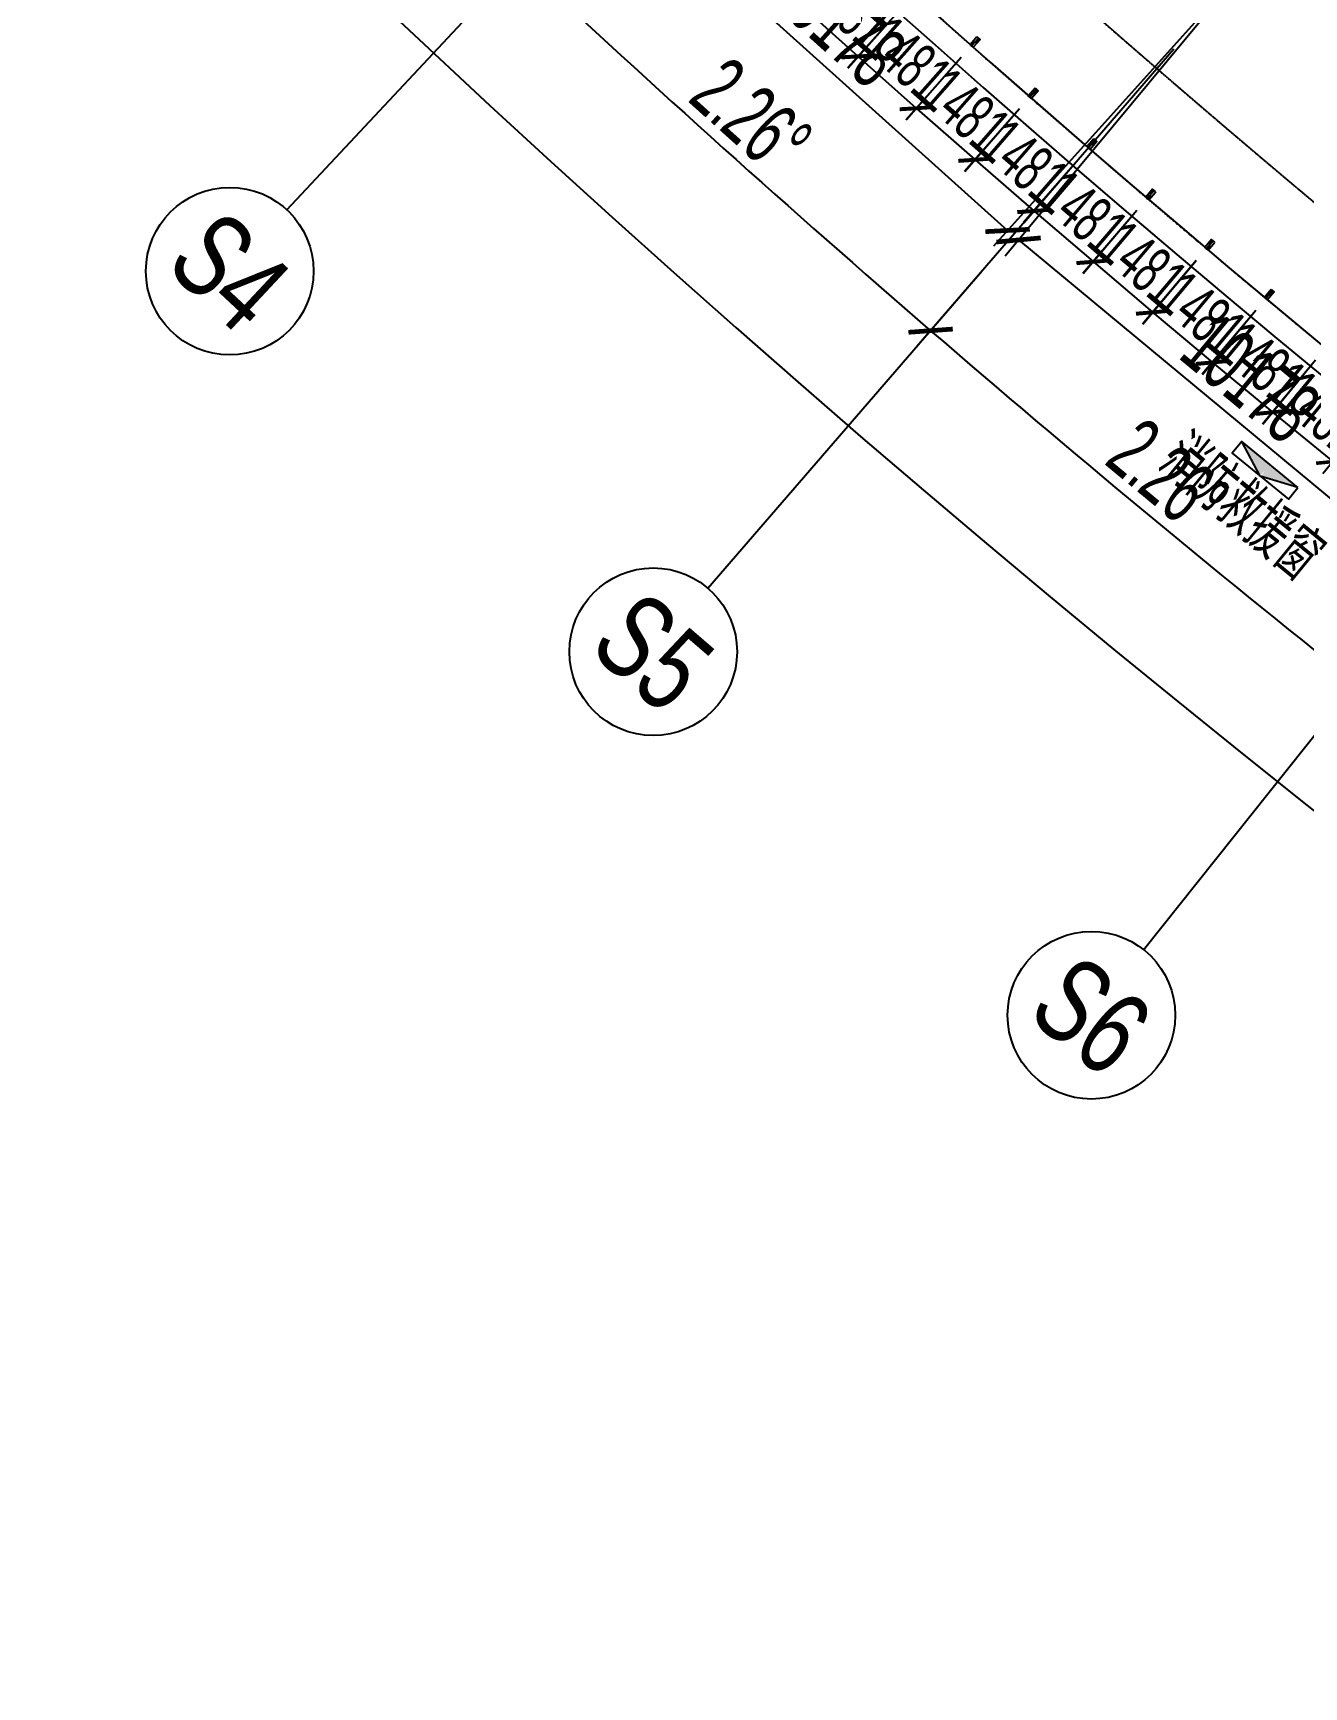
# Model space of a CAD drawing. Extents: x -668578 to 2331563, y -1202445 to 1620273.
# Drawn here: x 688247 to 712504, y 61971 to 93547 of the extents above; entities that cross this region are included whole.
import ezdxf
from ezdxf.enums import TextEntityAlignment as Align

# ---------------------------------------------------------------- set-up
doc = ezdxf.new("R2010")
doc.units = 0
for name, pattern in [('CENTER2', [28.575, 19.05, -3.175, 3.175, -3.175]), ('DASH', [0.35, 0.25, -0.1]), ('DOT2', [0.125, 0, -0.125])]:
    doc.linetypes.add(name, pattern=pattern)
doc.layers.get('0').update_dxf_attribs({"color": 8})
doc.layers.get('Defpoints').update_dxf_attribs({"color": 8})
for name, color, linetype in [('#文字', 8, 'Continuous'), ('#标注', 8, 'Continuous'), ('#轴线', 8, 'CENTER2'), ('A-AL', 8, 'Continuous'), ('A-FLOR-OTLN', 8, 'DOT2'), ('A-WIND-FRAM', 8, 'Continuous'), ('dim', 8, 'Continuous'), ('外轮廓', 8, 'Continuous'), ('建-消防-防火分区填充', 8, 'Continuous'), ('救援窗', 8, 'Continuous')]:
    doc.layers.add(name, color=color, linetype=linetype)
doc.styles.add('JHZX', font='jrs.shx', dxfattribs={"width": 0.6, "bigfont": 'jhz.shx'})
doc.styles.add('图纸文字', font='txt.shx', dxfattribs={"width": 0.5, "bigfont": 'HZTXT.shx'})
doc.dimstyles.new('JZBZ-300', dxfattribs={"dimscale": 300, "dimtxt": 3, "dimasz": 1.5, "dimexe": 1, "dimexo": 1, "dimgap": 0.5, "dimtad": 1, "dimdec": 0, "dimdsep": 46, "dimtxsty": 'JHZX', "dimblk1": 'ARCHTICK', "dimblk2": 'ARCHTICK', "dimsah": 1, "dimcen": 0, "dimclrd": 1, "dimclre": 1, "dimclrt": 2, "dimazin": 2, "dimtfac": 1, "dimtdec": 0, "dimtix": 1, "dimtmove": 0, "dimatfit": 3, "dimfxl": 0, "dimtolj": 1, "dimlwd": -1, "dimlwe": -1, "dimarcsym": 0})
doc.dimstyles.new('JZBZ-400', dxfattribs={"dimscale": 400, "dimtxt": 3, "dimasz": 1.5, "dimexe": 1, "dimexo": 1, "dimgap": 0.5, "dimtad": 1, "dimdec": 0, "dimdsep": 46, "dimtxsty": 'JHZX', "dimblk1": 'ARCHTICK', "dimblk2": 'ARCHTICK', "dimsah": 1, "dimcen": 0, "dimclrd": 1, "dimclre": 1, "dimclrt": 2, "dimazin": 2, "dimtfac": 1, "dimtdec": 0, "dimtix": 1, "dimtmove": 0, "dimatfit": 3, "dimfxl": 0, "dimtolj": 1, "dimlwd": -1, "dimlwe": -1, "dimarcsym": 0})

# ---------------------------------------------------------------- blocks, each defined once
blk = doc.blocks.new('_ARCHTICK')
at = {"color": 0, "linetype": 'ByBlock', "const_width": 0.15}
blk.add_lwpolyline([(-0.5, -0.5), (0.5, 0.5)], dxfattribs=at)
blk = doc.blocks.new('*D2939')
at = {"layer": '#标注', "ltscale": 300, "transparency": 16777216}
for p, q in [((-1773, -1481), (-9342, -7863)), ((165914, -92056), (164727, -101884))]:
    blk.add_line(p, q, dxfattribs=at)
blk.add_arc((197092, 166179), 269610, 220.13382, 263.11563, dxfattribs=at)
at = {"layer": 'Defpoints', "color": 0, "ltscale": 300, "transparency": 16777216}
for p in [(197092, 166179), (-1467, -1224), (40380, -53208), (165962, -91659)]:
    blk.add_point(p, dxfattribs=at)
at = {"layer": '#标注', "ltscale": 300, "transparency": 16777216, "xscale": 600, "yscale": 600, "zscale": 600}
for p, rotation in [((-9036, -7605), 130.1338192809485), ((164775, -101487), 353.1156299250187)]:
    blk.add_blockref('_ARCHTICK', p, dxfattribs=dict(at, rotation=rotation))
at = {"layer": '#标注', "ltscale": 300, "transparency": 16777216, "insert": (69342, -70334), "char_height": 1200, "attachment_point": 5, "rotation": 331.6247, "style": 'JHZX'}
blk.add_mtext('\\A1;42.98°', dxfattribs=at)
blk = doc.blocks.new('*D2926')
at = {"layer": '#标注', "ltscale": 300, "transparency": 16777216}
for p, q in [((19433, -23807), (14311, -29285)), ((27071, -30671), (22169, -36347))]:
    blk.add_line(p, q, dxfattribs=at)
blk.add_arc((197092, 166179), 267210, 226.92042, 229.18262, dxfattribs=at)
at = {"layer": 'Defpoints', "color": 0, "ltscale": 300, "transparency": 16777216}
for p in [(197092, 166179), (19707, -23515), (27333, -30369), (17168, -31378)]:
    blk.add_point(p, dxfattribs=at)
at = {"layer": '#标注', "ltscale": 300, "transparency": 16777216, "xscale": 600, "yscale": 600, "zscale": 600}
for p, rotation in [((14584, -28993), 136.9204201115834), ((22430, -36045), 319.182619462497)]:
    blk.add_blockref('_ARCHTICK', p, dxfattribs=dict(at, rotation=rotation))
at = {"layer": '#标注', "ltscale": 300, "transparency": 16777216, "insert": (19007, -31962), "char_height": 1200, "attachment_point": 5, "rotation": 318.0515, "style": 'JHZX'}
blk.add_mtext('\\A1;2.26°', dxfattribs=at)
blk = doc.blocks.new('*D2927')
at = {"layer": '#标注', "ltscale": 300, "transparency": 16777216}
for p, q in [((27071, -30671), (22169, -36347)), ((34974, -37229), (30299, -43094))]:
    blk.add_line(p, q, dxfattribs=at)
blk.add_arc((197092, 166179), 267210, 229.18262, 231.44482, dxfattribs=at)
at = {"layer": 'Defpoints', "color": 0, "ltscale": 300, "transparency": 16777216}
for p in [(197092, 166179), (27333, -30369), (35223, -36916), (25107, -38326)]:
    blk.add_point(p, dxfattribs=at)
at = {"layer": '#标注', "ltscale": 300, "transparency": 16777216, "xscale": 600, "yscale": 600, "zscale": 600}
for p, rotation in [((22430, -36045), 139.1826194624981), ((30549, -42781), 321.4448202023592)]:
    blk.add_blockref('_ARCHTICK', p, dxfattribs=dict(at, rotation=rotation))
at = {"layer": '#标注', "ltscale": 300, "transparency": 16777216, "insert": (26967, -38837), "char_height": 1200, "attachment_point": 5, "rotation": 320.3137, "style": 'JHZX'}
blk.add_mtext('\\A1;2.26°', dxfattribs=at)
blk = doc.blocks.new('*U2924')
at = {"linetype": 'ByBlock'}
blk.add_line((0, -20), (0, 0), dxfattribs=at)
blk.add_circle((0, -24), 4, dxfattribs=at)
at = {"color": 253, "linetype": 'ByBlock', "style": 'JHZX', "width": 0.75}
blk.add_attdef('AXES', text='', height=4, dxfattribs=at).set_placement((0, -24), align=Align.MIDDLE_CENTER)
blk = doc.blocks.new('*D3008')
at = {"layer": '#标注', "transparency": 16777216}
for p, q in [((-126177, -20315), (-130649, -25704)), ((-130393, -25397), (-122561, -31896)), ((-118344, -26815), (-122816, -32204))]:
    blk.add_line(p, q, dxfattribs=at)
at = {"layer": 'Defpoints', "color": 0, "transparency": 16777216}
for p in [(-125921, -20007), (-118089, -26507), (-122561, -31896)]:
    blk.add_point(p, dxfattribs=at)
at = {"layer": '#标注', "transparency": 16777216, "xscale": 600, "yscale": 600, "zscale": 600}
for p, rotation in [((-130393, -25397), 140.3137211148416), ((-122561, -31896), 320.3137211148417)]:
    blk.add_blockref('_ARCHTICK', p, dxfattribs=dict(at, rotation=rotation))
at = {"layer": '#标注', "transparency": 16777216, "insert": (-125966, -28031), "char_height": 1200, "attachment_point": 5, "rotation": 320.3137, "style": 'JHZX'}
blk.add_mtext('\\A1;10178', dxfattribs=at)
blk = doc.blocks.new('*D3023')
at = {"layer": '#标注', "transparency": 16777216}
for p, q in [((-133759, -13501), (-138440, -18710)), ((-138172, -18412), (-130603, -25216)), ((-126189, -20305), (-130870, -25513))]:
    blk.add_line(p, q, dxfattribs=at)
at = {"layer": 'Defpoints', "color": 0, "transparency": 16777216}
for p in [(-133491, -13204), (-125921, -20007), (-130603, -25216)]:
    blk.add_point(p, dxfattribs=at)
at = {"layer": '#标注', "transparency": 16777216, "xscale": 600, "yscale": 600, "zscale": 600}
for p, rotation in [((-138172, -18412), 138.0515178101667), ((-130603, -25216), 318.0515178101667)]:
    blk.add_blockref('_ARCHTICK', p, dxfattribs=dict(at, rotation=rotation))
at = {"layer": '#标注', "transparency": 16777216, "insert": (-133853, -21219), "char_height": 1200, "attachment_point": 5, "rotation": 318.0515, "style": 'JHZX'}
blk.add_mtext('\\A1;10178', dxfattribs=at)
blk = doc.blocks.new('*D97')
at = {"layer": 'Defpoints', "color": 0, "ltscale": 300, "transparency": 16777216}
for p in [(703950, 95277), (705052, 94288), (703991, 93105)]:
    blk.add_point(p, dxfattribs=at)
at = {"layer": 'dim', "color": 1, "ltscale": 300, "transparency": 16777216}
for p, q in [((703749, 95054), (702688, 93871)), ((702888, 94094), (703991, 93105)), ((704852, 94064), (703790, 92882))]:
    blk.add_line(p, q, dxfattribs=at)
at = {"layer": 'dim', "color": 1, "ltscale": 300, "transparency": 16777216, "xscale": 450, "yscale": 450, "zscale": 450}
for p, rotation in [((702888, 94094), 138.0959182790394), ((703991, 93105), 318.0959182790393)]:
    blk.add_blockref('_ARCHTICK', p, dxfattribs=dict(at, rotation=rotation))
at = {"layer": 'dim', "color": 2, "ltscale": 300, "transparency": 16777216, "insert": (703840, 94046), "char_height": 900, "attachment_point": 5, "rotation": 318.0959, "style": 'JHZX'}
blk.add_mtext('\\A1;1481', dxfattribs=at)
blk = doc.blocks.new('*D98')
at = {"layer": 'Defpoints', "color": 0, "ltscale": 300, "transparency": 16777216}
for p in [(705051, 94287), (706159, 93304), (705105, 92115)]:
    blk.add_point(p, dxfattribs=at)
at = {"layer": 'dim', "color": 1, "ltscale": 300, "transparency": 16777216}
for p, q in [((704852, 94062), (703797, 92874)), ((703997, 93098), (705105, 92115)), ((705960, 93079), (704905, 91891))]:
    blk.add_line(p, q, dxfattribs=at)
at = {"layer": 'dim', "color": 1, "ltscale": 300, "transparency": 16777216, "xscale": 450, "yscale": 450, "zscale": 450}
for p, rotation in [((703997, 93098), 138.4190525596181), ((705105, 92115), 318.419052559618)]:
    blk.add_blockref('_ARCHTICK', p, dxfattribs=dict(at, rotation=rotation))
at = {"layer": 'dim', "color": 2, "ltscale": 300, "transparency": 16777216, "insert": (704949, 93056), "char_height": 900, "attachment_point": 5, "rotation": 318.4191, "style": 'JHZX'}
blk.add_mtext('\\A1;1481', dxfattribs=at)
blk = doc.blocks.new('*D99')
at = {"layer": 'Defpoints', "color": 0, "ltscale": 300, "transparency": 16777216}
for p in [(706158, 93303), (707272, 92326), (706224, 91132)]:
    blk.add_point(p, dxfattribs=at)
at = {"layer": 'dim', "color": 1, "ltscale": 300, "transparency": 16777216}
for p, q in [((705960, 93078), (704912, 91883)), ((705110, 92109), (706224, 91132)), ((707074, 92101), (706026, 90906))]:
    blk.add_line(p, q, dxfattribs=at)
at = {"layer": 'dim', "color": 1, "ltscale": 300, "transparency": 16777216, "xscale": 450, "yscale": 450, "zscale": 450}
for p, rotation in [((705110, 92109), 138.7421868401966), ((706224, 91132), 318.7421868401967)]:
    blk.add_blockref('_ARCHTICK', p, dxfattribs=dict(at, rotation=rotation))
at = {"layer": 'dim', "color": 2, "ltscale": 300, "transparency": 16777216, "insert": (706063, 92071), "char_height": 900, "attachment_point": 5, "rotation": 318.7422, "style": 'JHZX'}
blk.add_mtext('\\A1;1481', dxfattribs=at)
blk = doc.blocks.new('*D100')
at = {"layer": 'Defpoints', "color": 0, "ltscale": 300, "transparency": 16777216}
for p in [(707271, 92326), (708390, 91355), (707349, 90155)]:
    blk.add_point(p, dxfattribs=at)
at = {"layer": 'dim', "color": 1, "ltscale": 300, "transparency": 16777216}
for p, q in [((707074, 92099), (706033, 90898)), ((706230, 91125), (707349, 90155)), ((708193, 91128), (707152, 89928))]:
    blk.add_line(p, q, dxfattribs=at)
at = {"layer": 'dim', "color": 1, "ltscale": 300, "transparency": 16777216, "xscale": 450, "yscale": 450, "zscale": 450}
for p, rotation in [((706230, 91125), 139.0653211207768), ((707349, 90155), 319.0653211207768)]:
    blk.add_blockref('_ARCHTICK', p, dxfattribs=dict(at, rotation=rotation))
at = {"layer": 'dim', "color": 2, "ltscale": 300, "transparency": 16777216, "insert": (707182, 91093), "char_height": 900, "attachment_point": 5, "rotation": 319.0653, "style": 'JHZX'}
blk.add_mtext('\\A1;1481', dxfattribs=at)
blk = doc.blocks.new('*D101')
at = {"layer": 'Defpoints', "color": 0, "ltscale": 300, "transparency": 16777216}
for p in [(708389, 91354), (709513, 90390), (708479, 89184)]:
    blk.add_point(p, dxfattribs=at)
at = {"layer": 'dim', "color": 1, "ltscale": 300, "transparency": 16777216}
for p, q in [((708194, 91127), (707159, 89920)), ((707355, 90148), (708479, 89184)), ((709318, 90162), (708284, 88956))]:
    blk.add_line(p, q, dxfattribs=at)
at = {"layer": 'dim', "color": 1, "ltscale": 300, "transparency": 16777216, "xscale": 450, "yscale": 450, "zscale": 450}
for p, rotation in [((707355, 90148), 139.3884554013537), ((708479, 89184), 319.3884554013537)]:
    blk.add_blockref('_ARCHTICK', p, dxfattribs=dict(at, rotation=rotation))
at = {"layer": 'dim', "color": 2, "ltscale": 300, "transparency": 16777216, "insert": (708307, 90121), "char_height": 900, "attachment_point": 5, "rotation": 319.3885, "style": 'JHZX'}
blk.add_mtext('\\A1;1481', dxfattribs=at)
blk = doc.blocks.new('*D102')
at = {"layer": 'Defpoints', "color": 0, "ltscale": 300, "transparency": 16777216}
for p in [(709512, 90389), (710642, 89432), (709615, 88219)]:
    blk.add_point(p, dxfattribs=at)
at = {"layer": 'dim', "color": 1, "ltscale": 300, "transparency": 16777216}
for p, q in [((709318, 90161), (708291, 88948)), ((708485, 89177), (709615, 88219)), ((710448, 89203), (709421, 87991))]:
    blk.add_line(p, q, dxfattribs=at)
at = {"layer": 'dim', "color": 1, "ltscale": 300, "transparency": 16777216, "xscale": 450, "yscale": 450, "zscale": 450}
for p, rotation in [((708485, 89177), 139.7115896819325), ((709615, 88219), 319.7115896819325)]:
    blk.add_blockref('_ARCHTICK', p, dxfattribs=dict(at, rotation=rotation))
at = {"layer": 'dim', "color": 2, "ltscale": 300, "transparency": 16777216, "insert": (709438, 89156), "char_height": 900, "attachment_point": 5, "rotation": 319.7116, "style": 'JHZX'}
blk.add_mtext('\\A1;1481', dxfattribs=at)
blk = doc.blocks.new('*D103')
at = {"layer": 'Defpoints', "color": 0, "ltscale": 300, "transparency": 16777216}
for p in [(710641, 89431), (711777, 88479), (710756, 87262)]:
    blk.add_point(p, dxfattribs=at)
at = {"layer": 'dim', "color": 1, "ltscale": 300, "transparency": 16777216}
for p, q in [((710449, 89201), (709428, 87983)), ((709621, 88213), (710756, 87262)), ((711584, 88250), (710563, 87032))]:
    blk.add_line(p, q, dxfattribs=at)
at = {"layer": 'dim', "color": 1, "ltscale": 300, "transparency": 16777216, "xscale": 450, "yscale": 450, "zscale": 450}
for p, rotation in [((709621, 88213), 140.0347239625093), ((710756, 87262), 320.0347239625093)]:
    blk.add_blockref('_ARCHTICK', p, dxfattribs=dict(at, rotation=rotation))
at = {"layer": 'dim', "color": 2, "ltscale": 300, "transparency": 16777216, "insert": (710574, 88197), "char_height": 900, "attachment_point": 5, "rotation": 320.0347, "style": 'JHZX'}
blk.add_mtext('\\A1;1481', dxfattribs=at)
blk = doc.blocks.new('*D104')
at = {"layer": 'Defpoints', "color": 0, "ltscale": 300, "transparency": 16777216}
for p in [(711776, 88479), (712916, 87534), (711903, 86310)]:
    blk.add_point(p, dxfattribs=at)
at = {"layer": 'dim', "color": 1, "ltscale": 300, "transparency": 16777216}
for p, q in [((711584, 88248), (710571, 87024)), ((710762, 87255), (711903, 86310)), ((712725, 87303), (711711, 86079))]:
    blk.add_line(p, q, dxfattribs=at)
at = {"layer": 'dim', "color": 1, "ltscale": 300, "transparency": 16777216, "xscale": 450, "yscale": 450, "zscale": 450}
for p, rotation in [((710762, 87255), 140.3578582430866), ((711903, 86310), 320.3578582430866)]:
    blk.add_blockref('_ARCHTICK', p, dxfattribs=dict(at, rotation=rotation))
at = {"layer": 'dim', "color": 2, "ltscale": 300, "transparency": 16777216, "insert": (711715, 87245), "char_height": 900, "attachment_point": 5, "rotation": 320.3579, "style": 'JHZX'}
blk.add_mtext('\\A1;1481', dxfattribs=at)
blk = doc.blocks.new('*D105')
at = {"layer": 'Defpoints', "color": 0, "ltscale": 300, "transparency": 16777216}
for p in [(712915, 87533), (714061, 86594), (713054, 85365)]:
    blk.add_point(p, dxfattribs=at)
at = {"layer": 'dim', "color": 1, "ltscale": 300, "transparency": 16777216}
for p, q in [((712725, 87301), (711718, 86071)), ((711909, 86304), (713054, 85365)), ((713871, 86362), (712864, 85133))]:
    blk.add_line(p, q, dxfattribs=at)
at = {"layer": 'dim', "color": 1, "ltscale": 300, "transparency": 16777216, "xscale": 450, "yscale": 450, "zscale": 450}
for p, rotation in [((711909, 86304), 140.6809925236676), ((713054, 85365), 320.6809925236676)]:
    blk.add_blockref('_ARCHTICK', p, dxfattribs=dict(at, rotation=rotation))
at = {"layer": 'dim', "color": 2, "ltscale": 300, "transparency": 16777216, "insert": (712862, 86298), "char_height": 900, "attachment_point": 5, "rotation": 320.681, "style": 'JHZX'}
blk.add_mtext('\\A1;1481', dxfattribs=at)
blk = doc.blocks.new('A$C6e55dde9')
at = {"layer": '救援窗'}
h = blk.add_hatch(color=256, dxfattribs=at)
edge = h.paths.add_edge_path()
edge.add_arc((-839, -143), 839, 350.4779, 360)
edge.add_arc((839, -143), 839, 180, 189.5221)
edge.add_line((12, -282), (693, 0))
edge.add_line((693, 0), (-693, 0))
edge.add_line((-693, 0), (-12, -282))
edge = h.paths.add_edge_path()
edge.add_line((-12, -282), (0, -287))
edge.add_line((0, -287), (12, -282))
edge.add_arc((839, -143), 839, 180, 189.5221, ccw=False)
edge.add_arc((-839, -143), 839, -9.5221, 0, ccw=False)
blk.add_lwpolyline([(693, 0), (-693, 0), (-693, -287), (693, -287)], close=True, dxfattribs=at)
blk.add_lwpolyline([(693, 0), (0, -287), (-693, 0)], dxfattribs=at)
blk = doc.blocks.new('A$Cf5e5299f')
at = {"layer": '#标注', "ltscale": 300}
blk.add_blockref('A$C6e55dde9', (0, 0), dxfattribs=at)
at = {"layer": '#文字', "style": '图纸文字', "width": 0.7}
blk.add_text('消防救援窗', height=1000, dxfattribs=at).set_placement((-1646, -1458))
blk = doc.blocks.new('幕墙分隔')
for p, q in [((-40, -100), (40, 100)), ((0, 100), (0, -100))]:
    blk.add_line(p, q)
blk.add_lwpolyline([(-40, 100), (40, 100), (40, -100), (-40, -100)], close=True)
blk = doc.blocks.new('A$C47405904')
at = {"layer": 'A-AL'}
blk.add_lwpolyline([(-89278, 9481, -0.031021), (-108755, 27069, 0.415715), (-113080, 27106), (-145267, -4699, 0.412976), (-145302, -9004, 0.149442), (-10240, -82596, 0.358696), (-6809, -80780)], format="xyb", dxfattribs=at)
at = {"layer": 'A-FLOR-OTLN'}
blk.add_arc((42590, 175095), 262600, 224.41582, 258.41493, dxfattribs=at)
at = {"layer": 'A-WIND-FRAM'}
for p in [(-131290, -21691), (-130177, -22669), (-127936, -24605), (-126806, -25564), (-125672, -26516)]:
    blk.add_point(p, dxfattribs=at)
at = {"layer": '外轮廓', "color": 3, "linetype": 'DASH', "ltscale": 5}
blk.add_lwpolyline([(-109158, 16478), (-135454, -11643, 0.41242), (-135330, -15318, 0.140163), (-7770, -80593, 0.412914), (-4719, -78556), (3836, -36160, 0.415851), (1787, -33095, -0.057061), (-44213, -18484, 0.041227), (-47955, -17165, 0.051572), (-52855, -16406), (-54407, -16327, -0.116659), (-64974, -13255, -0.058192), (-105484, 16602, 0.414617), (-109158, 16478)], format="xyb", close=True, dxfattribs=at)
at = {"layer": '建-消防-防火分区填充'}
for p in [(-131012, -21936), (-130038, -22790), (-128076, -24485), (-127089, -25325), (-126098, -26160), (-125102, -26990)]:
    blk.add_point(p, dxfattribs=at)
at = {"layer": 'A-WIND-FRAM'}
for p, rotation in [((-131224, -21617), 318.4765929727142), ((-130113, -22596), 318.8072485785721), ((-128994, -23565), 319.2719315295566), ((-125607, -26438), 320.1744878909845)]:
    blk.add_blockref('幕墙分隔', p, dxfattribs=dict(at, rotation=rotation))
at = {"layer": 'A-WIND-FRAM', "xscale": -1}
for p, rotation in [((-127872, -24530), 319.5579917799515), ((-126743, -25488), 319.8886473858093)]:
    blk.add_blockref('幕墙分隔', p, dxfattribs=dict(at, rotation=rotation))
blk = doc.blocks.new('A$Caccc0cd0')
at = {"layer": '#标注'}
for p1, p2, picture, middle in [((-133491.3, -13203.9), (-125921.5, -20007.5), '*D3023', (-133852.8, -21219)), ((-125921.5, -20007.5), (-118089, -26507), '*D3008', (-125966.2, -28030.6))]:
    dim = blk.add_aligned_dim(p1=p1, p2=p2, distance=-7002.8, dimstyle='JZBZ-400', override={"dimclrd": 256, "dimclre": 256, "dimclrt": 256}, dxfattribs=at)
    dim.commit()
    dim.dimension.update_dxf_attribs({"geometry": picture, "text_midpoint": middle})
blk = doc.blocks.new('DSGDFG')
at = {"layer": '#标注', "ltscale": 300}
blk.add_arc((197092.2, 166179.2), 257800, 220.136073, 263.11563, dxfattribs=at)
at = {"layer": '#轴线', "ltscale": 200}
for radius in [220600, 228400, 236200, 244000, 251800, 257800]:
    blk.add_arc((197092.2, 166179.2), radius, 218.438892, 265.140584, dxfattribs=at)
at = {"layer": '#标注', "ltscale": 300}
blk.add_blockref('A$Caccc0cd0', (154502.6, -8915.6), dxfattribs=at)
at = {"layer": '#标注', "linetype": 'ByBlock', "xscale": 400, "yscale": 400}
for p, rotation, values in [((15605, -27893.8), 316.9502670627796, {'AXES': 'S4'}), ((23406.6, -34906), 319.212348992804, {'AXES': 'S5'}), ((31478.8, -41604.7), 321.4744309228283, {'AXES': 'S6'})]:
    blk.add_blockref('*U2924', p, dxfattribs=dict(at, rotation=rotation)).add_auto_attribs(values)
at = {"layer": '#标注', "ltscale": 300}
for base, p1, p2, picture, middle in [((40379.7, -53208.3), (-1467, -1223.5), (165961.7, -91658.5), '*D2939', (69341.6, -70334.5)), ((17168.3, -31377.7), (19706.6, -23514.7), (27332.5, -30368.7), '*D2926', (19007, -31962.4)), ((25106.6, -38325.8), (27332.5, -30368.7), (35223.1, -36916.4), '*D2927', (26967, -38837.5))]:
    dim = blk.add_angular_dim_3p(base=base, center=(197092.1, 166179.2), p1=p1, p2=p2, dimstyle='JZBZ-400', override={"dimclrd": 256, "dimclre": 256, "dimclrt": 256}, dxfattribs=at)
    dim.commit()
    dim.dimension.update_dxf_attribs({"geometry": picture, "text_midpoint": middle})
blk = doc.blocks.new('HGDTRET')
at = {"layer": 'dim', "ltscale": 300}
blk.add_arc((880041, 290089.1), 262600, 224.98133, 258.268049, dxfattribs=at)
for p1, p2, picture, middle in [((703949.7, 95276.9), (705052.1, 94287.6), '*D97', (703840.3, 94046.1)), ((705051.2, 94286.9), (706159.2, 93303.8), '*D98', (704948.7, 93055.5)), ((706158.3, 93303.1), (707271.8, 92326.3), '*D99', (706062.7, 92071.2)), ((707270.8, 92325.6), (708389.8, 91355.1), '*D100', (707182.3, 91093.1)), ((708388.9, 91354.4), (709513.4, 90390.2), '*D101', (708307.3, 90121.4)), ((709512.5, 90389.4), (710642.3, 89431.6), '*D102', (709437.8, 89156.1)), ((710641.4, 89430.9), (711776.7, 88479.5), '*D103', (710573.7, 88197.1)), ((711775.8, 88478.7), (712916.4, 87533.7), '*D104', (711715, 87244.6)), ((712915.5, 87532.9), (714061.4, 86594.4), '*D105', (712861.7, 86298.5))]:
    dim = blk.add_aligned_dim(p1=p1, p2=p2, distance=-1589.1, dimstyle='JZBZ-300', dxfattribs=at)
    dim.commit()
    dim.dimension.update_dxf_attribs({"geometry": picture, "text_midpoint": middle})

msp = doc.modelspace()

# ---------------------------------------------------------------- block references
at = {"layer": '#标注'}
for name, p in [('HGDTRET', (0, 0)), ('DSGDFG', (682948.9, 123910))]:
    msp.add_blockref(name, p, dxfattribs=at)
at = {"layer": '#标注', "ltscale": 300, "rotation": 320.653245554741}
msp.add_blockref('A$Cf5e5299f', (711853.6, 85307.5), dxfattribs=at)
at = {"layer": 'dim', "ltscale": 300}
msp.add_blockref('A$C47405904', (837451.5, 114994.4), dxfattribs=at)

doc.saveas('drawing.dxf')
